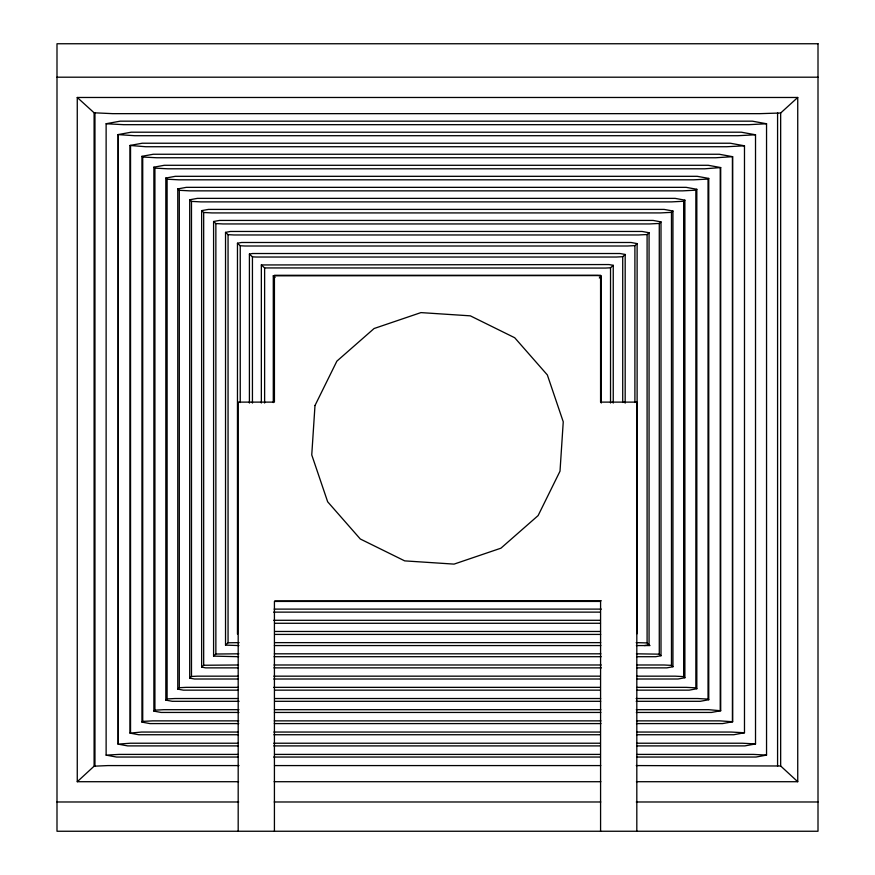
<?xml version="1.0" encoding="UTF-8"?>
<svg xmlns="http://www.w3.org/2000/svg" width="875" height="875" viewBox="0 0 875 875"><rect width="100%" height="100%" fill="white"/><g stroke="black" fill="none" stroke-linecap="round" stroke-linejoin="round"><path stroke-width="1.31" d="M261.341 403.003L261.352 264.95L608.978 264.556L613.244 265.333L613.244 403.069M264.622 403.036L264.622 267.936L261.352 264.95M77.263 781.714L94.106 766.183L94.106 112.798L77.263 97.475L77.263 781.714L238.58 781.714M238.12 757.039L116.495 757.039L106.127 755.125L119.131 754.403L238.055 754.403M238.252 745.894L127.641 745.894L118.059 744.122L130.309 743.225L238.208 743.225M238.405 734.737L138.786 734.737L130.003 733.119L141.488 732.047L238.383 732.047M238.777 723.592L149.931 723.592L141.947 722.116L142.723 721.394L152.655 720.869L238.766 720.869M238.93 712.447L161.088 712.447L153.88 711.123L154.919 710.172L163.833 709.691L238.941 709.691M239.094 701.302L172.233 701.302L165.823 700.12L167.103 698.939L175.011 698.523L237.77 698.523M238.055 690.156L183.378 690.156L177.767 689.117L179.298 687.706L186.189 687.345L238.12 687.345M238.23 679.011L194.523 679.011L189.711 678.114L191.483 676.473L197.367 676.167L238.317 676.167M238.416 667.866L205.669 667.866L201.644 667.122L203.678 665.252L238.536 664.989M238.623 656.709L213.588 656.119L215.863 654.019L238.842 653.811M238.886 645.564L225.531 645.116L228.058 642.786L239.083 642.633M599.32 277.988L601.3 276.194L597.953 275.581L273.284 275.822L273.284 402.587M264.622 267.936L605.467 268.067L610.531 267.794L613.244 265.333M249.408 254.089L252.438 256.845L256.036 257.031L616.492 257.031L622.716 256.703L625.177 254.461L620.003 253.52L252.525 253.52L249.408 254.089L249.408 403.069M237.464 243.228L240.242 245.755L245.011 246.006L627.528 246.006L634.9 245.613L637.12 243.6L631.039 242.495L241.5 242.495L237.464 243.228L237.464 634.112M225.531 232.367L228.058 234.664L233.975 234.97L638.553 234.97L647.095 234.533L649.064 232.739L642.064 231.459L230.464 231.459L225.531 232.367L225.531 645.116M213.588 221.495L215.863 223.573L222.95 223.945L649.589 223.945L659.28 223.442L660.997 221.878L653.1 220.434L219.439 220.434L213.588 221.495L213.588 656.119M201.644 210.634L203.678 212.483L211.925 212.92L660.614 212.92L671.475 212.352L672.941 211.006L664.125 209.409L208.414 209.409L201.644 210.634L201.644 667.122M189.711 199.773L191.483 201.392L200.889 201.884L671.639 201.884L683.659 201.261L684.884 200.145L675.15 198.373L197.378 198.373L189.711 199.773L189.711 678.114M177.767 188.912L179.298 190.302L189.864 190.859L682.675 190.859L695.855 190.17L696.828 189.284L686.186 187.348L186.353 187.348L177.767 188.912L177.767 689.117M165.823 178.052L167.103 179.211L178.828 179.823L693.7 179.823L708.039 179.08L708.761 178.423L697.211 176.312L175.317 176.312L165.823 178.052L165.823 700.12M153.88 167.18L154.919 168.12L167.803 168.798L704.736 168.798L720.705 167.562L708.247 165.287L164.292 165.287L153.88 167.18L153.88 711.123M141.947 156.319L142.723 157.03L156.767 157.763L715.761 157.763L732.648 156.691L719.272 154.252L153.256 154.252L141.947 156.319L141.947 722.116M94.106 112.798L112.656 113.652L759.883 113.652L780.664 113.006L797.738 97.475L797.738 781.714L636.42 781.714M601.3 600.731L274.805 600.983M644.569 645.564L649.064 644.733L649.064 232.739M660.997 221.878L660.997 655.736L655.714 656.709L636.639 656.709M672.941 211.006L672.941 666.739L666.859 667.866L636.847 667.866M684.884 200.145L684.884 677.742L678.016 679.011L637.033 679.011M696.828 189.284L696.828 688.734L689.161 690.156L637.219 690.156M708.761 178.423L708.761 699.737L700.306 701.302L636.169 701.302M720.705 167.562L720.705 710.741L711.452 712.447L636.344 712.447M732.648 156.691L732.648 721.744L722.597 723.592L636.497 723.592M130.003 733.119L130.003 145.458L142.231 143.227L730.308 143.227L744.483 145.808L744.483 732.758L733.742 734.737L636.858 734.737M118.059 744.122L118.059 134.597L131.206 132.202L741.333 132.202L755.519 134.783L755.519 743.925L744.887 745.894L637.011 745.894M106.127 755.125L106.127 123.725L120.17 121.166L752.358 121.166L766.544 123.758L766.544 755.092L756.044 757.039L637.153 757.039M636.256 765.581L780.664 765.986L797.738 781.714M94.106 766.183L107.953 765.581L239.006 765.581M766.544 123.758L748.847 124.677L123.681 124.677L106.159 123.758M755.519 134.783L737.822 135.713L134.717 135.713L118.059 134.597M744.483 145.808L726.797 146.737L145.742 146.737L130.003 145.458M56.995 77.197L818.005 77.197M77.263 97.475L797.738 97.475M274.159 609.109L601.3 609.109M273.634 612.128L600.195 612.128M273.733 620.288L600.163 620.288M274.783 623.273L600.469 623.273M274.772 631.466L600.48 631.466M274.586 634.419L600.677 634.419M274.564 642.633L600.698 642.633M636.18 642.633L647.095 642.928L649.961 645.564L636.377 645.564M274.4 645.564L600.863 645.564M274.367 653.811L600.895 653.811M636.42 653.811L659.28 654.161L660.997 655.736M274.061 656.709L601.191 656.709M273.995 664.989L601.267 664.989M636.727 664.989L663.994 664.989L671.475 665.383L672.941 666.739M273.897 667.866L601.366 667.866M273.809 676.167L600.086 676.167M636.945 676.167L675.172 676.167L683.659 676.616L684.884 677.742M273.744 679.011L600.163 679.011M273.645 687.345L600.25 687.345M637.153 687.345L686.35 687.345L695.855 687.848L696.828 688.734M274.969 690.156L600.305 690.156M274.608 698.523L600.666 698.523M636.136 698.523L697.528 698.523L708.039 699.081L708.761 699.737M274.564 701.302L600.698 701.302M274.444 709.691L600.819 709.691M636.322 709.691L708.695 709.691L720.705 710.741M274.433 712.447L600.83 712.447M274.302 720.869L600.961 720.869M636.497 720.869L719.873 720.869L732.648 721.744M274.312 723.592L600.961 723.592M273.864 732.047L600.031 732.047M636.88 732.047L731.052 732.047L744.483 732.758M273.886 734.737L600.02 734.737M273.722 743.225L600.173 743.225M637.055 743.225L742.23 743.225L755.519 743.925M273.766 745.894L600.141 745.894M274.969 754.403L600.305 754.403M637.208 754.403L753.408 754.403L766.544 755.092M273.645 757.039L600.25 757.039M274.498 765.581L600.764 765.581M274.127 781.714L600.873 781.714M56.995 801.981L238.711 801.981M274.225 801.981L600.775 801.981M636.289 801.981L818.005 801.981M273.284 275.822L275.056 277.419M780.664 113.006L780.664 765.986M777.58 112.722L777.58 766.259M732.419 156.898L732.419 721.536M720.234 167.989L720.234 710.303M708.039 179.08L708.039 699.081M695.855 190.17L695.855 687.848M683.659 201.261L683.659 676.616M671.475 212.352L671.475 665.383M659.28 223.442L659.28 654.161M647.095 234.533L647.095 642.928M637.12 243.6L637.12 633.741M636.814 831.25L636.814 402.117L600.578 402.117L600.578 275.286L274.422 275.286L274.422 402.117L238.186 402.117L238.186 831.25M634.9 245.613L634.9 402.5M625.177 254.461L625.177 403.134M622.716 256.703L622.716 402.489M610.531 267.794L610.531 403.003M601.3 276.194L601.3 403.014M600.578 831.25L600.578 601.431L274.422 601.431L274.422 831.25M252.438 256.845L252.438 403.058M240.242 245.755L240.242 402.533M228.058 234.664L228.058 642.786M215.863 223.573L215.863 654.019M203.678 212.483L203.678 665.252M191.483 201.392L191.483 676.473M179.298 190.302L179.298 687.706M167.103 179.211L167.103 698.939M154.919 168.12L154.919 710.172M142.723 157.03L142.723 721.394M130.539 145.939L130.539 732.627M118.344 134.848L118.344 743.859M94.959 112.722L94.959 766.259M314.989 405.53L311.752 454.913L327.655 501.78L360.292 538.989L404.677 560.875L454.059 564.112L500.916 548.198L538.125 515.572L560.011 471.188L563.248 421.805L547.345 374.938L514.708 337.739L470.323 315.842L420.941 312.605L374.084 328.519L336.875 361.145L314.989 405.53M818.005 43.75L56.995 43.75L56.995 831.25L818.005 831.25L818.005 43.75"/></g></svg>
